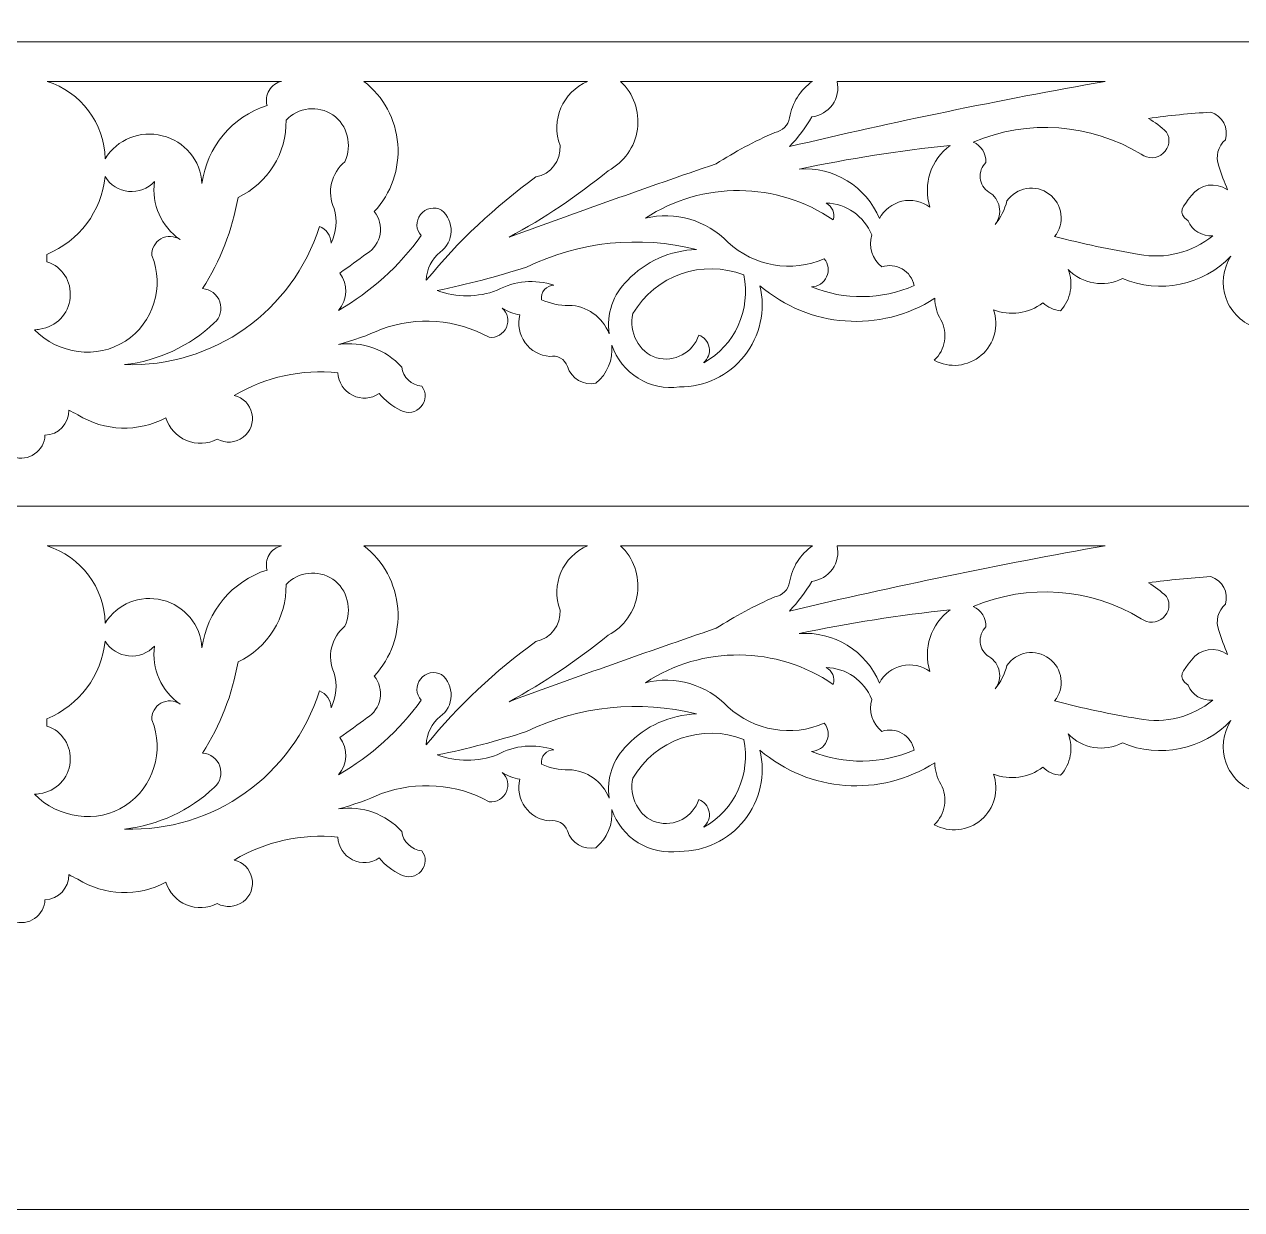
# Model space of a CAD drawing. Header units: millimetres. Extents: x 5148 to 5392, y 1931 to 2186.
# Drawn here: x 5251.9 to 5321.5, y 1930.8 to 1998.6 of the extents above; entities that cross this region are included whole.
import ezdxf

# ---------------------------------------------------------------- set-up
doc = ezdxf.new("R2010")
doc.units = ezdxf.units.MM
doc.header["$MEASUREMENT"] = 0
doc.layers.add('SITARA ALL', color=18, linetype='Continuous', true_color=0x000000)

msp = doc.modelspace()

# ---------------------------------------------------------------- linework, layer by layer
at = {"layer": 'SITARA ALL', "lineweight": 9}
for points, knots in [([(5148.053, 2052.786), (5148.053, 2052.786), (5392.053, 2052.786), (5392.053, 2052.786), (5392.053, 2052.786), (5392.053, 1930.786), (5392.053, 1930.786), (5392.053, 1930.786), (5148.053, 1930.786), (5148.053, 1930.786), (5148.053, 1930.786), (5148.053, 2052.786), (5148.053, 2052.786)], [0, 0, 0, 0, 0.25, 0.25, 0.25, 0.5, 0.5, 0.5, 0.75, 0.75, 0.75, 1, 1, 1, 1]), ([(5251.24, 1973.869), (5251.647, 1973.73), (5252.096, 1973.793), (5252.45, 1974.036), (5252.805, 1974.28), (5253.023, 1974.673), (5253.04, 1975.103), (5253.815, 1975.129), (5254.423, 1975.776), (5254.399, 1976.551), (5254.569, 1976.455), (5254.743, 1976.363), (5254.919, 1976.277), (5256.45, 1975.324), (5258.372, 1975.26), (5259.963, 1976.109), (5260.146, 1975.522), (5260.579, 1975.047), (5261.146, 1974.81), (5261.714, 1974.574), (5262.353, 1974.599), (5262.898, 1974.882), (5263.376, 1974.627), (5263.957, 1974.67), (5264.391, 1974.994), (5264.804, 1975.313), (5264.997, 1975.842), (5264.885, 1976.352), (5264.774, 1976.862), (5264.386, 1977.261), (5263.878, 1977.379), (5265.659, 1978.446), (5267.74, 1978.905), (5269.804, 1978.686), (5269.828, 1978.135), (5270.149, 1977.64), (5270.643, 1977.394), (5271.136, 1977.147), (5271.72, 1977.184), (5272.174, 1977.496), (5272.508, 1977.087), (5272.93, 1976.758), (5273.408, 1976.533), (5273.798, 1976.317), (5274.287, 1976.408), (5274.575, 1976.75), (5274.862, 1977.091), (5274.885, 1977.566), (5274.605, 1977.913), (5274.012, 1977.962), (5273.534, 1978.422), (5273.459, 1979.012), (5272.546, 1980.02), (5271.191, 1980.505), (5269.847, 1980.304), (5270.686, 1980.531), (5271.506, 1980.823), (5272.3, 1981.176), (5274.325, 1981.922), (5276.575, 1981.752), (5278.466, 1980.713), (5278.883, 1980.668), (5279.282, 1980.899), (5279.45, 1981.283), (5279.619, 1981.668), (5279.528, 1982.109), (5279.211, 1982.386), (5279.519, 1982.188), (5279.864, 1982.056), (5280.225, 1981.997), (5280.081, 1981.45), (5280.189, 1980.866), (5280.519, 1980.406), (5280.849, 1979.945), (5281.364, 1979.656), (5281.929, 1979.617), (5282.362, 1979.712), (5282.798, 1979.465), (5282.941, 1979.046), (5283.156, 1978.35), (5283.864, 1977.932), (5284.576, 1978.082), (5285.223, 1978.616), (5285.562, 1979.436), (5285.48, 1980.27), (5286.028, 1978.642), (5287.654, 1977.633), (5289.356, 1977.87), (5290.802, 1977.863), (5292.171, 1978.521), (5293.07, 1979.654), (5293.969, 1980.786), (5294.3, 1982.26), (5293.964, 1983.667), (5296.776, 1981.241), (5300.842, 1980.946), (5303.971, 1982.946), (5303.977, 1982.515), (5304.094, 1982.093), (5304.312, 1981.72), (5304.738, 1980.952), (5304.581, 1979.991), (5303.934, 1979.396), (5304.806, 1978.923), (5305.88, 1979.039), (5306.632, 1979.687), (5307.383, 1980.336), (5307.662, 1981.362), (5307.321, 1982.294), (5308.268, 1981.922), (5309.339, 1982.07), (5310.15, 1982.685), (5310.427, 1982.422), (5310.787, 1982.263), (5311.169, 1982.235), (5311.753, 1982.873), (5311.922, 1983.787), (5311.605, 1984.591), (5312.414, 1983.757), (5313.671, 1983.548), (5314.705, 1984.078), (5316.844, 1983.18), (5319.313, 1983.688), (5320.921, 1985.359), (5320.448, 1984.639), (5320.344, 1983.737), (5320.64, 1982.928), (5320.937, 1982.119), (5321.593, 1981.5), (5322.419, 1981.255), (5323.02, 1981.281), (5323.58, 1981.566), (5323.953, 1982.038), (5324.326, 1982.51), (5324.476, 1983.117), (5324.363, 1983.708), (5324.779, 1983.119), (5325.506, 1982.836), (5326.211, 1982.988), (5326.915, 1983.14), (5327.458, 1983.686), (5327.594, 1984.394), (5328.444, 1983.909), (5329.452, 1983.781), (5330.396, 1984.04), (5331.34, 1984.299), (5332.139, 1984.918), (5332.623, 1985.769), (5332.623, 1983.393), (5334.238, 1981.322), (5336.543, 1980.746), (5337.054, 1980.697), (5337.54, 1980.98), (5337.75, 1981.448), (5337.96, 1981.916), (5337.858, 1982.457), (5337.482, 1982.807), (5338.045, 1982.892), (5338.576, 1983.121), (5339.024, 1983.472), (5339.203, 1983.047), (5339.587, 1982.744), (5340.042, 1982.67), (5340.497, 1982.596), (5340.955, 1982.759), (5341.258, 1983.105), (5341.414, 1982.939), (5341.628, 1982.838), (5341.856, 1982.824), (5342.695, 1982.984), (5343.426, 1983.49), (5343.873, 1984.217), (5343.874, 1983.781), (5344.129, 1983.386), (5344.526, 1983.205), (5344.924, 1983.024), (5345.385, 1983.087), (5345.714, 1983.373), (5346.769, 1984.186), (5347.503, 1985.344), (5347.788, 1986.644), (5347.788, 1986.644), (5350.053, 1986.644), (5350.053, 1986.644), (5350.053, 1986.644), (5350.053, 1997.623), (5350.053, 1997.623), (5350.053, 1997.623), (5150.053, 1997.623), (5150.053, 1997.623), (5150.053, 1997.623), (5150.053, 1986.644), (5150.053, 1986.644), (5150.053, 1986.644), (5152.317, 1986.644), (5152.317, 1986.644), (5152.603, 1985.344), (5153.337, 1984.186), (5154.391, 1983.373), (5154.722, 1983.089), (5155.189, 1983.025), (5155.585, 1983.208), (5155.981, 1983.391), (5156.234, 1983.781), (5156.233, 1984.217), (5156.679, 1983.49), (5157.411, 1982.984), (5158.249, 1982.824), (5158.477, 1982.838), (5158.691, 1982.939), (5158.847, 1983.105), (5159.152, 1982.76), (5159.613, 1982.595), (5160.068, 1982.67), (5160.522, 1982.746), (5160.904, 1983.046), (5161.081, 1983.472), (5161.529, 1983.121), (5162.06, 1982.892), (5162.623, 1982.807), (5162.251, 1982.453), (5162.145, 1981.902), (5162.361, 1981.436), (5162.576, 1980.97), (5163.051, 1980.692), (5163.562, 1980.746), (5165.867, 1981.324), (5167.484, 1983.393), (5167.483, 1985.769), (5167.967, 1984.919), (5168.77, 1984.296), (5169.714, 1984.039), (5170.658, 1983.781), (5171.662, 1983.907), (5172.511, 1984.394), (5172.652, 1983.687), (5173.201, 1983.133), (5173.907, 1982.985), (5174.612, 1982.838), (5175.33, 1983.116), (5175.742, 1983.708), (5175.63, 1983.117), (5175.78, 1982.506), (5176.154, 1982.035), (5176.528, 1981.564), (5177.085, 1981.28), (5177.686, 1981.255), (5178.512, 1981.501), (5179.173, 1982.124), (5179.467, 1982.934), (5179.762, 1983.744), (5179.659, 1984.64), (5179.184, 1985.359), (5180.794, 1983.689), (5183.262, 1983.179), (5185.4, 1984.078), (5186.434, 1983.549), (5187.692, 1983.756), (5188.5, 1984.591), (5188.183, 1983.787), (5188.352, 1982.873), (5188.936, 1982.235), (5189.318, 1982.263), (5189.678, 1982.421), (5189.955, 1982.685), (5190.766, 1982.07), (5191.837, 1981.922), (5192.784, 1982.294), (5192.452, 1981.359), (5192.733, 1980.316), (5193.489, 1979.674), (5194.246, 1979.032), (5195.303, 1978.915), (5196.171, 1979.396), (5195.524, 1979.99), (5195.368, 1980.952), (5195.793, 1981.72), (5196.011, 1982.093), (5196.128, 1982.515), (5196.134, 1982.946), (5199.264, 1980.949), (5203.33, 1981.239), (5206.141, 1983.667), (5205.808, 1982.259), (5206.14, 1980.777), (5207.041, 1979.646), (5207.942, 1978.515), (5209.303, 1977.86), (5210.75, 1977.87), (5212.452, 1977.635), (5214.079, 1978.641), (5214.625, 1980.27), (5214.544, 1979.436), (5214.882, 1978.616), (5215.529, 1978.082), (5216.241, 1977.933), (5216.95, 1978.35), (5217.164, 1979.046), (5217.307, 1979.466), (5217.743, 1979.711), (5218.177, 1979.617), (5218.742, 1979.657), (5219.259, 1979.948), (5219.588, 1980.409), (5219.918, 1980.869), (5220.025, 1981.45), (5219.88, 1981.997), (5220.241, 1982.056), (5220.586, 1982.188), (5220.894, 1982.386), (5220.581, 1982.106), (5220.486, 1981.655), (5220.66, 1981.272), (5220.833, 1980.89), (5221.223, 1980.663), (5221.64, 1980.713), (5223.53, 1981.753), (5225.78, 1981.921), (5227.805, 1981.176), (5228.599, 1980.823), (5229.419, 1980.531), (5230.259, 1980.304), (5228.914, 1980.504), (5227.559, 1980.02), (5226.646, 1979.012), (5226.572, 1978.421), (5226.093, 1977.963), (5225.5, 1977.913), (5225.231, 1977.557), (5225.252, 1977.06), (5225.55, 1976.728), (5225.848, 1976.395), (5226.314, 1976.305), (5226.698, 1976.533), (5227.175, 1976.758), (5227.597, 1977.087), (5227.931, 1977.496), (5228.387, 1977.186), (5228.975, 1977.148), (5229.468, 1977.396), (5229.96, 1977.645), (5230.279, 1978.134), (5230.301, 1978.686), (5232.365, 1978.905), (5234.446, 1978.446), (5236.227, 1977.379), (5235.719, 1977.258), (5235.327, 1976.855), (5235.218, 1976.345), (5235.11, 1975.834), (5235.299, 1975.311), (5235.714, 1974.994), (5236.148, 1974.671), (5236.729, 1974.627), (5237.207, 1974.882), (5237.753, 1974.6), (5238.396, 1974.574), (5238.962, 1974.812), (5239.529, 1975.049), (5239.96, 1975.522), (5240.142, 1976.109), (5241.734, 1975.26), (5243.655, 1975.324), (5245.186, 1976.277), (5245.362, 1976.363), (5245.536, 1976.455), (5245.706, 1976.551), (5245.683, 1975.776), (5246.29, 1975.128), (5247.065, 1975.103), (5247.083, 1974.673), (5247.302, 1974.277), (5247.657, 1974.034), (5248.012, 1973.792), (5248.458, 1973.73), (5248.865, 1973.869), (5249.052, 1973.372), (5249.528, 1973.044), (5250.058, 1973.046), (5250.589, 1973.048), (5251.058, 1973.37), (5251.24, 1973.869)], [0, 0, 0, 0, 0.007874, 0.007874, 0.007874, 0.015748, 0.015748, 0.015748, 0.023622, 0.023622, 0.023622, 0.031496, 0.031496, 0.031496, 0.03937, 0.03937, 0.03937, 0.047244, 0.047244, 0.047244, 0.055118, 0.055118, 0.055118, 0.062992, 0.062992, 0.062992, 0.070866, 0.070866, 0.070866, 0.07874, 0.07874, 0.07874, 0.086614, 0.086614, 0.086614, 0.094488, 0.094488, 0.094488, 0.102362, 0.102362, 0.102362, 0.110236, 0.110236, 0.110236, 0.11811, 0.11811, 0.11811, 0.125984, 0.125984, 0.125984, 0.133858, 0.133858, 0.133858, 0.141732, 0.141732, 0.141732, 0.149606, 0.149606, 0.149606, 0.15748, 0.15748, 0.15748, 0.165354, 0.165354, 0.165354, 0.173228, 0.173228, 0.173228, 0.181102, 0.181102, 0.181102, 0.188976, 0.188976, 0.188976, 0.19685, 0.19685, 0.19685, 0.204724, 0.204724, 0.204724, 0.212598, 0.212598, 0.212598, 0.220472, 0.220472, 0.220472, 0.228346, 0.228346, 0.228346, 0.23622, 0.23622, 0.23622, 0.244094, 0.244094, 0.244094, 0.251969, 0.251969, 0.251969, 0.259843, 0.259843, 0.259843, 0.267717, 0.267717, 0.267717, 0.275591, 0.275591, 0.275591, 0.283465, 0.283465, 0.283465, 0.291339, 0.291339, 0.291339, 0.299213, 0.299213, 0.299213, 0.307087, 0.307087, 0.307087, 0.314961, 0.314961, 0.314961, 0.322835, 0.322835, 0.322835, 0.330709, 0.330709, 0.330709, 0.338583, 0.338583, 0.338583, 0.346457, 0.346457, 0.346457, 0.354331, 0.354331, 0.354331, 0.362205, 0.362205, 0.362205, 0.370079, 0.370079, 0.370079, 0.377953, 0.377953, 0.377953, 0.385827, 0.385827, 0.385827, 0.393701, 0.393701, 0.393701, 0.401575, 0.401575, 0.401575, 0.409449, 0.409449, 0.409449, 0.417323, 0.417323, 0.417323, 0.425197, 0.425197, 0.425197, 0.433071, 0.433071, 0.433071, 0.440945, 0.440945, 0.440945, 0.448819, 0.448819, 0.448819, 0.456693, 0.456693, 0.456693, 0.464567, 0.464567, 0.464567, 0.472441, 0.472441, 0.472441, 0.480315, 0.480315, 0.480315, 0.488189, 0.488189, 0.488189, 0.496063, 0.496063, 0.496063, 0.503937, 0.503937, 0.503937, 0.511811, 0.511811, 0.511811, 0.519685, 0.519685, 0.519685, 0.527559, 0.527559, 0.527559, 0.535433, 0.535433, 0.535433, 0.543307, 0.543307, 0.543307, 0.551181, 0.551181, 0.551181, 0.559055, 0.559055, 0.559055, 0.566929, 0.566929, 0.566929, 0.574803, 0.574803, 0.574803, 0.582677, 0.582677, 0.582677, 0.590551, 0.590551, 0.590551, 0.598425, 0.598425, 0.598425, 0.606299, 0.606299, 0.606299, 0.614173, 0.614173, 0.614173, 0.622047, 0.622047, 0.622047, 0.629921, 0.629921, 0.629921, 0.637795, 0.637795, 0.637795, 0.645669, 0.645669, 0.645669, 0.653543, 0.653543, 0.653543, 0.661417, 0.661417, 0.661417, 0.669291, 0.669291, 0.669291, 0.677165, 0.677165, 0.677165, 0.685039, 0.685039, 0.685039, 0.692913, 0.692913, 0.692913, 0.700787, 0.700787, 0.700787, 0.708661, 0.708661, 0.708661, 0.716535, 0.716535, 0.716535, 0.724409, 0.724409, 0.724409, 0.732283, 0.732283, 0.732283, 0.740157, 0.740157, 0.740157, 0.748031, 0.748031, 0.748031, 0.755906, 0.755906, 0.755906, 0.76378, 0.76378, 0.76378, 0.771654, 0.771654, 0.771654, 0.779528, 0.779528, 0.779528, 0.787402, 0.787402, 0.787402, 0.795276, 0.795276, 0.795276, 0.80315, 0.80315, 0.80315, 0.811024, 0.811024, 0.811024, 0.818898, 0.818898, 0.818898, 0.826772, 0.826772, 0.826772, 0.834646, 0.834646, 0.834646, 0.84252, 0.84252, 0.84252, 0.850394, 0.850394, 0.850394, 0.858268, 0.858268, 0.858268, 0.866142, 0.866142, 0.866142, 0.874016, 0.874016, 0.874016, 0.88189, 0.88189, 0.88189, 0.889764, 0.889764, 0.889764, 0.897638, 0.897638, 0.897638, 0.905512, 0.905512, 0.905512, 0.913386, 0.913386, 0.913386, 0.92126, 0.92126, 0.92126, 0.929134, 0.929134, 0.929134, 0.937008, 0.937008, 0.937008, 0.944882, 0.944882, 0.944882, 0.952756, 0.952756, 0.952756, 0.96063, 0.96063, 0.96063, 0.968504, 0.968504, 0.968504, 0.976378, 0.976378, 0.976378, 0.984252, 0.984252, 0.984252, 0.992126, 0.992126, 0.992126, 1, 1, 1, 1]), ([(5262.028, 1989.519), (5261.951, 1990.829), (5261.031, 1991.937), (5259.758, 1992.253), (5258.484, 1992.57), (5257.173, 1992.054), (5256.492, 1990.931), (5256.434, 1992.966), (5255.101, 1994.741), (5253.163, 1995.362), (5253.163, 1995.362), (5266.582, 1995.362), (5266.582, 1995.362), (5266.285, 1995.293), (5266.029, 1995.106), (5265.872, 1994.845), (5265.715, 1994.583), (5265.671, 1994.27), (5265.75, 1993.976), (5263.747, 1993.339), (5262.296, 1991.603), (5262.028, 1989.519)], [0, 0, 0, 0, 0.142857, 0.142857, 0.142857, 0.285714, 0.285714, 0.285714, 0.428571, 0.428571, 0.428571, 0.571429, 0.571429, 0.571429, 0.714286, 0.714286, 0.714286, 0.857143, 0.857143, 0.857143, 1, 1, 1, 1]), ([(5269.833, 1982.255), (5270.367, 1982.857), (5270.403, 1983.75), (5269.919, 1984.393), (5270.441, 1984.759), (5270.958, 1985.132), (5271.471, 1985.512), (5271.868, 1985.756), (5272.141, 1986.158), (5272.221, 1986.617), (5272.301, 1987.076), (5272.181, 1987.545), (5271.89, 1987.909), (5272.859, 1988.951), (5273.346, 1990.352), (5273.232, 1991.771), (5273.117, 1993.189), (5272.418, 1994.49), (5271.294, 1995.362), (5271.294, 1995.362), (5284.098, 1995.362), (5284.098, 1995.362), (5282.673, 1994.753), (5281.978, 1993.135), (5282.52, 1991.684), (5282.583, 1990.823), (5281.99, 1990.051), (5281.143, 1989.888), (5278.803, 1988.198), (5276.694, 1986.211), (5274.867, 1983.976), (5274.878, 1984.606), (5275.172, 1985.199), (5275.668, 1985.59), (5276.044, 1985.869), (5276.273, 1986.305), (5276.287, 1986.774), (5276.302, 1987.242), (5276.104, 1987.69), (5275.745, 1987.992), (5275.333, 1988.219), (5274.818, 1988.109), (5274.533, 1987.735), (5274.249, 1987.361), (5274.248, 1986.871), (5274.576, 1986.535), (5273.322, 1984.784), (5271.703, 1983.324), (5269.833, 1982.255)], [0, 0, 0, 0, 0.0625, 0.0625, 0.0625, 0.125, 0.125, 0.125, 0.1875, 0.1875, 0.1875, 0.25, 0.25, 0.25, 0.3125, 0.3125, 0.3125, 0.375, 0.375, 0.375, 0.4375, 0.4375, 0.4375, 0.5, 0.5, 0.5, 0.5625, 0.5625, 0.5625, 0.625, 0.625, 0.625, 0.6875, 0.6875, 0.6875, 0.75, 0.75, 0.75, 0.8125, 0.8125, 0.8125, 0.875, 0.875, 0.875, 0.9375, 0.9375, 0.9375, 1, 1, 1, 1]), ([(5279.603, 1986.441), (5281.61, 1987.526), (5283.509, 1988.8), (5285.274, 1990.247), (5286.185, 1990.721), (5286.81, 1991.608), (5286.949, 1992.626), (5287.089, 1993.644), (5286.732, 1994.661), (5285.981, 1995.362), (5285.981, 1995.362), (5296.972, 1995.362), (5296.972, 1995.362), (5296.268, 1994.877), (5295.795, 1994.124), (5295.662, 1993.279), (5295.582, 1992.851), (5295.245, 1992.516), (5294.817, 1992.437), (5293.65, 1991.927), (5292.526, 1991.328), (5291.453, 1990.643), (5287.488, 1989.285), (5283.538, 1987.884), (5279.603, 1986.441)], [0, 0, 0, 0, 0.125, 0.125, 0.125, 0.25, 0.25, 0.25, 0.375, 0.375, 0.375, 0.5, 0.5, 0.5, 0.625, 0.625, 0.625, 0.75, 0.75, 0.75, 0.875, 0.875, 0.875, 1, 1, 1, 1]), ([(5295.651, 1991.626), (5296.143, 1992.14), (5296.572, 1992.71), (5296.927, 1993.327), (5297.401, 1993.382), (5297.829, 1993.636), (5298.106, 1994.024), (5298.382, 1994.412), (5298.483, 1994.897), (5298.381, 1995.362), (5298.381, 1995.362), (5313.724, 1995.362), (5313.724, 1995.362), (5307.665, 1994.292), (5301.638, 1993.046), (5295.651, 1991.626)], [0, 0, 0, 0, 0.2, 0.2, 0.2, 0.4, 0.4, 0.4, 0.6, 0.6, 0.6, 0.8, 0.8, 0.8, 1, 1, 1, 1]), ([(5257.594, 1979.147), (5259.52, 1979.37), (5261.322, 1980.207), (5262.734, 1981.534), (5263.073, 1981.837), (5263.197, 1982.313), (5263.049, 1982.742), (5262.9, 1983.172), (5262.517, 1983.469), (5262.064, 1983.498), (5263.076, 1985.089), (5263.766, 1986.862), (5264.094, 1988.718), (5265.8, 1989.525), (5266.874, 1991.255), (5266.839, 1993.141), (5267.537, 1993.883), (5268.669, 1994.012), (5269.516, 1993.445), (5270.363, 1992.879), (5270.631, 1991.69), (5270.211, 1990.762), (5269.421, 1990.111), (5269.164, 1989.012), (5269.587, 1988.079), (5269.783, 1987.421), (5269.721, 1986.712), (5269.413, 1986.097), (5269.413, 1986.525), (5269.146, 1986.908), (5268.744, 1987.055), (5267.234, 1982.211), (5262.665, 1978.975), (5257.594, 1979.147)], [0, 0, 0, 0, 0.083333, 0.083333, 0.083333, 0.166667, 0.166667, 0.166667, 0.25, 0.25, 0.25, 0.333333, 0.333333, 0.333333, 0.5, 0.5, 0.5, 0.583333, 0.583333, 0.583333, 0.666667, 0.666667, 0.666667, 0.75, 0.75, 0.75, 0.833333, 0.833333, 0.833333, 0.916667, 0.916667, 0.916667, 1, 1, 1, 1]), ([(5315.661, 1985.458), (5314.035, 1985.727), (5312.421, 1986.07), (5310.826, 1986.485), (5311.115, 1986.846), (5311.245, 1987.308), (5311.186, 1987.767), (5311.127, 1988.225), (5310.886, 1988.639), (5310.515, 1988.914), (5310.144, 1989.19), (5309.677, 1989.303), (5309.221, 1989.228), (5308.765, 1989.152), (5308.36, 1988.896), (5308.098, 1988.515), (5307.971, 1988.025), (5307.742, 1987.567), (5307.425, 1987.172), (5307.643, 1987.458), (5307.729, 1987.823), (5307.661, 1988.176), (5307.593, 1988.529), (5307.378, 1988.836), (5307.069, 1989.019), (5306.788, 1989.198), (5306.604, 1989.495), (5306.57, 1989.826), (5306.536, 1990.158), (5306.657, 1990.488), (5306.896, 1990.719), (5306.913, 1991.22), (5306.627, 1991.682), (5306.171, 1991.889), (5309.301, 1993.21), (5312.878, 1992.949), (5315.785, 1991.19), (5316.161, 1990.903), (5316.689, 1990.926), (5317.039, 1991.245), (5317.389, 1991.563), (5317.48, 1992.056), (5317.231, 1992.458), (5316.92, 1992.763), (5316.571, 1993.027), (5316.192, 1993.241), (5317.38, 1993.405), (5318.574, 1993.524), (5319.771, 1993.597), (5320.429, 1993.384), (5320.799, 1992.686), (5320.607, 1992.022), (5320.176, 1991.649), (5320.02, 1991.049), (5320.216, 1990.514), (5320.374, 1990.055), (5320.543, 1989.599), (5320.722, 1989.148), (5320.06, 1989.624), (5319.139, 1989.48), (5318.653, 1988.825), (5318.167, 1988.17), (5317.818, 1987.878), (5318.465, 1987.382), (5318.7, 1986.82), (5319.271, 1986.475), (5319.877, 1986.528), (5318.701, 1985.564), (5317.155, 1985.172), (5315.661, 1985.458)], [0, 0, 0, 0, 0.043478, 0.043478, 0.043478, 0.086957, 0.086957, 0.086957, 0.130435, 0.130435, 0.130435, 0.173913, 0.173913, 0.173913, 0.217391, 0.217391, 0.217391, 0.26087, 0.26087, 0.26087, 0.304348, 0.304348, 0.304348, 0.347826, 0.347826, 0.347826, 0.391304, 0.391304, 0.391304, 0.434783, 0.434783, 0.434783, 0.478261, 0.478261, 0.478261, 0.521739, 0.521739, 0.521739, 0.565217, 0.565217, 0.565217, 0.608696, 0.608696, 0.608696, 0.652174, 0.652174, 0.652174, 0.695652, 0.695652, 0.695652, 0.73913, 0.73913, 0.73913, 0.782609, 0.782609, 0.782609, 0.826087, 0.826087, 0.826087, 0.869565, 0.869565, 0.869565, 0.913043, 0.913043, 0.913043, 0.956522, 0.956522, 0.956522, 1, 1, 1, 1]), ([(5300.798, 1987.508), (5300.042, 1989.347), (5298.189, 1990.49), (5296.206, 1990.338), (5299.061, 1990.944), (5301.946, 1991.399), (5304.849, 1991.699), (5303.75, 1990.887), (5303.283, 1989.471), (5303.686, 1988.166), (5303.227, 1988.503), (5302.644, 1988.624), (5302.09, 1988.497), (5301.535, 1988.37), (5301.064, 1988.011), (5300.798, 1987.508)], [0, 0, 0, 0, 0.2, 0.2, 0.2, 0.4, 0.4, 0.4, 0.6, 0.6, 0.6, 0.8, 0.8, 0.8, 1, 1, 1, 1]), ([(5252.439, 1981.142), (5252.546, 1981.142), (5252.653, 1981.156), (5252.756, 1981.184), (5253.68, 1981.304), (5254.397, 1982.049), (5254.482, 1982.977), (5254.567, 1983.905), (5254.043, 1984.752), (5253.157, 1985.038), (5253.157, 1985.038), (5253.157, 1985.461), (5253.157, 1985.461), (5254.998, 1986.22), (5256.275, 1987.926), (5256.482, 1989.907), (5256.773, 1989.43), (5257.272, 1989.117), (5257.828, 1989.061), (5258.385, 1989.006), (5258.932, 1989.213), (5259.311, 1989.624), (5259.131, 1988.329), (5259.695, 1987.045), (5260.771, 1986.304), (5260.447, 1986.529), (5260.023, 1986.548), (5259.68, 1986.354), (5259.337, 1986.16), (5259.134, 1985.792), (5259.16, 1985.398), (5259.891, 1983.61), (5259.255, 1981.555), (5257.641, 1980.494), (5256.027, 1979.432), (5253.792, 1979.762), (5252.439, 1981.142)], [0, 0, 0, 0, 0.083333, 0.083333, 0.083333, 0.166667, 0.166667, 0.166667, 0.25, 0.25, 0.25, 0.333333, 0.333333, 0.333333, 0.416667, 0.416667, 0.416667, 0.5, 0.5, 0.5, 0.583333, 0.583333, 0.583333, 0.666667, 0.666667, 0.666667, 0.75, 0.75, 0.75, 0.833333, 0.833333, 0.833333, 0.916667, 0.916667, 0.916667, 1, 1, 1, 1]), ([(5296.91, 1983.598), (5297.286, 1983.609), (5297.624, 1983.833), (5297.779, 1984.175), (5297.935, 1984.518), (5297.884, 1984.916), (5297.644, 1985.205), (5295.782, 1984.399), (5293.616, 1984.771), (5292.128, 1986.151), (5290.91, 1987.421), (5289.11, 1987.945), (5287.402, 1987.526), (5290.674, 1989.68), (5294.927, 1989.64), (5298.161, 1987.431), (5298.268, 1987.81), (5298.097, 1988.212), (5297.75, 1988.397), (5298.905, 1988.367), (5299.931, 1987.648), (5300.356, 1986.574), (5300.157, 1985.901), (5300.386, 1985.175), (5300.938, 1984.741), (5301.325, 1984.871), (5301.75, 1984.828), (5302.104, 1984.624), (5302.458, 1984.42), (5302.708, 1984.072), (5302.789, 1983.672), (5300.92, 1982.856), (5298.799, 1982.83), (5296.91, 1983.598)], [0, 0, 0, 0, 0.090909, 0.090909, 0.090909, 0.181818, 0.181818, 0.181818, 0.272727, 0.272727, 0.272727, 0.363636, 0.363636, 0.363636, 0.454545, 0.454545, 0.454545, 0.545455, 0.545455, 0.545455, 0.636364, 0.636364, 0.636364, 0.727273, 0.727273, 0.727273, 0.818182, 0.818182, 0.818182, 0.909091, 0.909091, 0.909091, 1, 1, 1, 1]), ([(5285.327, 1980.919), (5284.961, 1981.881), (5284.048, 1982.523), (5283.019, 1982.541), (5282.483, 1982.524), (5281.949, 1982.636), (5281.464, 1982.867), (5281.431, 1983.072), (5281.49, 1983.282), (5281.626, 1983.441), (5281.761, 1983.599), (5281.961, 1983.69), (5282.169, 1983.689), (5281.095, 1984.05), (5279.919, 1983.947), (5278.925, 1983.403), (5277.816, 1982.989), (5276.595, 1982.984), (5275.483, 1983.39), (5277.213, 1983.743), (5278.923, 1984.191), (5280.605, 1984.73), (5283.627, 1986.202), (5287.074, 1986.558), (5290.334, 1985.735), (5288.832, 1985.691), (5287.409, 1985.056), (5286.375, 1983.967), (5285.561, 1983.175), (5285.172, 1982.044), (5285.327, 1980.919)], [0, 0, 0, 0, 0.1, 0.1, 0.1, 0.2, 0.2, 0.2, 0.3, 0.3, 0.3, 0.4, 0.4, 0.4, 0.5, 0.5, 0.5, 0.6, 0.6, 0.6, 0.7, 0.7, 0.7, 0.8, 0.8, 0.8, 0.9, 0.9, 0.9, 1, 1, 1, 1]), ([(5290.757, 1979.256), (5290.757, 1979.256), (5290.744, 1979.269), (5290.744, 1979.269), (5290.996, 1979.482), (5291.115, 1979.813), (5291.056, 1980.137), (5290.997, 1980.462), (5290.773, 1980.729), (5290.462, 1980.84), (5290.133, 1979.829), (5289.065, 1979.257), (5288.042, 1979.545), (5287.018, 1979.833), (5286.447, 1981.032), (5286.693, 1982.066), (5287.969, 1984.266), (5290.663, 1985.207), (5293.033, 1984.284), (5293.457, 1982.292), (5292.533, 1980.253), (5290.757, 1979.256)], [0, 0, 0, 0, 0.142857, 0.142857, 0.142857, 0.285714, 0.285714, 0.285714, 0.428571, 0.428571, 0.428571, 0.571429, 0.571429, 0.571429, 0.714286, 0.714286, 0.714286, 0.857143, 0.857143, 0.857143, 1, 1, 1, 1]), ([(5251.24, 1947.287), (5251.647, 1947.149), (5252.096, 1947.211), (5252.45, 1947.455), (5252.805, 1947.698), (5253.023, 1948.092), (5253.04, 1948.522), (5253.815, 1948.548), (5254.423, 1949.195), (5254.399, 1949.97), (5254.569, 1949.873), (5254.743, 1949.782), (5254.919, 1949.696), (5256.45, 1948.743), (5258.372, 1948.678), (5259.963, 1949.528), (5260.146, 1948.941), (5260.579, 1948.465), (5261.146, 1948.229), (5261.714, 1947.993), (5262.353, 1948.018), (5262.898, 1948.301), (5263.376, 1948.046), (5263.957, 1948.089), (5264.391, 1948.413), (5264.804, 1948.732), (5264.997, 1949.261), (5264.885, 1949.771), (5264.774, 1950.281), (5264.386, 1950.679), (5263.878, 1950.797), (5265.659, 1951.865), (5267.74, 1952.324), (5269.804, 1952.104), (5269.828, 1951.553), (5270.149, 1951.058), (5270.643, 1950.812), (5271.136, 1950.566), (5271.72, 1950.603), (5272.174, 1950.915), (5272.508, 1950.506), (5272.93, 1950.177), (5273.408, 1949.952), (5273.798, 1949.736), (5274.287, 1949.827), (5274.575, 1950.168), (5274.862, 1950.51), (5274.885, 1950.984), (5274.605, 1951.332), (5274.012, 1951.381), (5273.534, 1951.84), (5273.459, 1952.431), (5272.546, 1953.438), (5271.191, 1953.923), (5269.847, 1953.723), (5270.686, 1953.95), (5271.506, 1954.241), (5272.3, 1954.595), (5274.325, 1955.34), (5276.575, 1955.171), (5278.466, 1954.132), (5278.883, 1954.087), (5279.282, 1954.317), (5279.45, 1954.702), (5279.619, 1955.087), (5279.528, 1955.528), (5279.211, 1955.804), (5279.519, 1955.606), (5279.864, 1955.474), (5280.225, 1955.416), (5280.081, 1954.868), (5280.189, 1954.285), (5280.519, 1953.824), (5280.849, 1953.364), (5281.364, 1953.075), (5281.929, 1953.036), (5282.362, 1953.13), (5282.798, 1952.884), (5282.941, 1952.464), (5283.156, 1951.769), (5283.864, 1951.351), (5284.576, 1951.501), (5285.223, 1952.035), (5285.562, 1952.854), (5285.48, 1953.689), (5286.028, 1952.06), (5287.654, 1951.052), (5289.356, 1951.289), (5290.802, 1951.282), (5292.171, 1951.939), (5293.07, 1953.072), (5293.969, 1954.205), (5294.3, 1955.678), (5293.964, 1957.085), (5296.776, 1954.66), (5300.842, 1954.365), (5303.971, 1956.365), (5303.977, 1955.933), (5304.094, 1955.511), (5304.312, 1955.139), (5304.738, 1954.37), (5304.581, 1953.409), (5303.934, 1952.815), (5304.806, 1952.341), (5305.88, 1952.457), (5306.632, 1953.106), (5307.383, 1953.754), (5307.662, 1954.78), (5307.321, 1955.712), (5308.268, 1955.341), (5309.339, 1955.489), (5310.15, 1956.104), (5310.427, 1955.84), (5310.787, 1955.681), (5311.169, 1955.654), (5311.753, 1956.292), (5311.922, 1957.205), (5311.605, 1958.01), (5312.414, 1957.175), (5313.671, 1956.966), (5314.705, 1957.496), (5316.844, 1956.599), (5319.313, 1957.106), (5320.921, 1958.778), (5320.448, 1958.058), (5320.344, 1957.156), (5320.64, 1956.347), (5320.937, 1955.537), (5321.593, 1954.918), (5322.419, 1954.674), (5323.02, 1954.699), (5323.58, 1954.985), (5323.953, 1955.457), (5324.326, 1955.928), (5324.476, 1956.536), (5324.363, 1957.126), (5324.779, 1956.538), (5325.506, 1956.254), (5326.211, 1956.406), (5326.915, 1956.559), (5327.458, 1957.105), (5327.594, 1957.813), (5328.444, 1957.327), (5329.452, 1957.2), (5330.396, 1957.458), (5331.34, 1957.717), (5332.139, 1958.337), (5332.623, 1959.188), (5332.623, 1956.811), (5334.238, 1954.741), (5336.543, 1954.165), (5337.054, 1954.116), (5337.54, 1954.398), (5337.75, 1954.866), (5337.96, 1955.335), (5337.858, 1955.876), (5337.482, 1956.225), (5338.045, 1956.311), (5338.576, 1956.54), (5339.024, 1956.89), (5339.203, 1956.465), (5339.587, 1956.162), (5340.042, 1956.088), (5340.497, 1956.014), (5340.955, 1956.177), (5341.258, 1956.524), (5341.414, 1956.357), (5341.628, 1956.257), (5341.856, 1956.243), (5342.695, 1956.403), (5343.426, 1956.908), (5343.873, 1957.636), (5343.874, 1957.2), (5344.129, 1956.804), (5344.526, 1956.623), (5344.924, 1956.443), (5345.385, 1956.506), (5345.714, 1956.791), (5346.769, 1957.605), (5347.503, 1958.762), (5347.788, 1960.063), (5347.788, 1960.063), (5350.053, 1960.063), (5350.053, 1960.063), (5350.053, 1960.063), (5350.053, 1971.042), (5350.053, 1971.042), (5350.053, 1971.042), (5150.053, 1971.042), (5150.053, 1971.042), (5150.053, 1971.042), (5150.053, 1960.063), (5150.053, 1960.063), (5150.053, 1960.063), (5152.317, 1960.063), (5152.317, 1960.063), (5152.603, 1958.762), (5153.337, 1957.605), (5154.391, 1956.791), (5154.722, 1956.508), (5155.189, 1956.443), (5155.585, 1956.626), (5155.981, 1956.809), (5156.234, 1957.2), (5156.233, 1957.636), (5156.679, 1956.908), (5157.411, 1956.403), (5158.249, 1956.243), (5158.477, 1956.257), (5158.691, 1956.357), (5158.847, 1956.524), (5159.152, 1956.178), (5159.613, 1956.014), (5160.068, 1956.089), (5160.522, 1956.164), (5160.904, 1956.465), (5161.081, 1956.89), (5161.529, 1956.54), (5162.06, 1956.311), (5162.623, 1956.225), (5162.251, 1955.872), (5162.145, 1955.32), (5162.361, 1954.854), (5162.576, 1954.389), (5163.051, 1954.11), (5163.562, 1954.165), (5165.867, 1954.743), (5167.484, 1956.811), (5167.483, 1959.188), (5167.967, 1958.337), (5168.77, 1957.715), (5169.714, 1957.457), (5170.658, 1957.2), (5171.662, 1957.326), (5172.511, 1957.813), (5172.652, 1957.106), (5173.201, 1956.551), (5173.907, 1956.404), (5174.612, 1956.257), (5175.33, 1956.535), (5175.742, 1957.126), (5175.63, 1956.535), (5175.78, 1955.925), (5176.154, 1955.454), (5176.528, 1954.983), (5177.085, 1954.698), (5177.686, 1954.674), (5178.512, 1954.92), (5179.173, 1955.543), (5179.467, 1956.352), (5179.762, 1957.162), (5179.659, 1958.059), (5179.184, 1958.778), (5180.794, 1957.107), (5183.262, 1956.597), (5185.4, 1957.496), (5186.434, 1956.967), (5187.692, 1957.175), (5188.5, 1958.01), (5188.183, 1957.205), (5188.352, 1956.291), (5188.936, 1955.654), (5189.318, 1955.681), (5189.678, 1955.84), (5189.955, 1956.104), (5190.766, 1955.489), (5191.837, 1955.34), (5192.784, 1955.712), (5192.452, 1954.777), (5192.733, 1953.734), (5193.489, 1953.092), (5194.246, 1952.45), (5195.303, 1952.334), (5196.171, 1952.815), (5195.524, 1953.409), (5195.368, 1954.37), (5195.793, 1955.139), (5196.011, 1955.511), (5196.128, 1955.933), (5196.134, 1956.365), (5199.264, 1954.367), (5203.33, 1954.658), (5206.141, 1957.085), (5205.808, 1955.678), (5206.14, 1954.196), (5207.041, 1953.065), (5207.942, 1951.934), (5209.303, 1951.279), (5210.75, 1951.289), (5212.452, 1951.054), (5214.079, 1952.06), (5214.625, 1953.689), (5214.544, 1952.854), (5214.882, 1952.034), (5215.529, 1951.501), (5216.241, 1951.352), (5216.95, 1951.768), (5217.164, 1952.464), (5217.307, 1952.884), (5217.743, 1953.13), (5218.177, 1953.036), (5218.742, 1953.076), (5219.259, 1953.366), (5219.588, 1953.827), (5219.918, 1954.288), (5220.025, 1954.868), (5219.88, 1955.416), (5220.241, 1955.474), (5220.586, 1955.606), (5220.894, 1955.804), (5220.581, 1955.524), (5220.486, 1955.073), (5220.66, 1954.691), (5220.833, 1954.308), (5221.223, 1954.081), (5221.64, 1954.132), (5223.53, 1955.171), (5225.78, 1955.34), (5227.805, 1954.595), (5228.599, 1954.241), (5229.419, 1953.95), (5230.259, 1953.723), (5228.914, 1953.923), (5227.559, 1953.439), (5226.646, 1952.431), (5226.572, 1951.84), (5226.093, 1951.381), (5225.5, 1951.332), (5225.231, 1950.976), (5225.252, 1950.479), (5225.55, 1950.146), (5225.848, 1949.814), (5226.314, 1949.724), (5226.698, 1949.952), (5227.175, 1950.177), (5227.597, 1950.506), (5227.931, 1950.915), (5228.387, 1950.605), (5228.975, 1950.566), (5229.468, 1950.815), (5229.96, 1951.063), (5230.279, 1951.553), (5230.301, 1952.104), (5232.365, 1952.324), (5234.446, 1951.865), (5236.227, 1950.797), (5235.719, 1950.676), (5235.327, 1950.274), (5235.218, 1949.763), (5235.11, 1949.253), (5235.299, 1948.73), (5235.714, 1948.413), (5236.148, 1948.089), (5236.729, 1948.045), (5237.207, 1948.301), (5237.753, 1948.019), (5238.396, 1947.993), (5238.962, 1948.23), (5239.529, 1948.468), (5239.96, 1948.941), (5240.142, 1949.528), (5241.734, 1948.679), (5243.655, 1948.742), (5245.186, 1949.696), (5245.362, 1949.782), (5245.536, 1949.873), (5245.706, 1949.97), (5245.683, 1949.195), (5246.29, 1948.547), (5247.065, 1948.522), (5247.083, 1948.092), (5247.302, 1947.696), (5247.657, 1947.453), (5248.012, 1947.21), (5248.458, 1947.148), (5248.865, 1947.287), (5249.052, 1946.79), (5249.528, 1946.462), (5250.058, 1946.465), (5250.589, 1946.467), (5251.058, 1946.789), (5251.24, 1947.287)], [0, 0, 0, 0, 0.007874, 0.007874, 0.007874, 0.015748, 0.015748, 0.015748, 0.023622, 0.023622, 0.023622, 0.031496, 0.031496, 0.031496, 0.03937, 0.03937, 0.03937, 0.047244, 0.047244, 0.047244, 0.055118, 0.055118, 0.055118, 0.062992, 0.062992, 0.062992, 0.070866, 0.070866, 0.070866, 0.07874, 0.07874, 0.07874, 0.086614, 0.086614, 0.086614, 0.094488, 0.094488, 0.094488, 0.102362, 0.102362, 0.102362, 0.110236, 0.110236, 0.110236, 0.11811, 0.11811, 0.11811, 0.125984, 0.125984, 0.125984, 0.133858, 0.133858, 0.133858, 0.141732, 0.141732, 0.141732, 0.149606, 0.149606, 0.149606, 0.15748, 0.15748, 0.15748, 0.165354, 0.165354, 0.165354, 0.173228, 0.173228, 0.173228, 0.181102, 0.181102, 0.181102, 0.188976, 0.188976, 0.188976, 0.19685, 0.19685, 0.19685, 0.204724, 0.204724, 0.204724, 0.212598, 0.212598, 0.212598, 0.220472, 0.220472, 0.220472, 0.228346, 0.228346, 0.228346, 0.23622, 0.23622, 0.23622, 0.244094, 0.244094, 0.244094, 0.251969, 0.251969, 0.251969, 0.259843, 0.259843, 0.259843, 0.267717, 0.267717, 0.267717, 0.275591, 0.275591, 0.275591, 0.283465, 0.283465, 0.283465, 0.291339, 0.291339, 0.291339, 0.299213, 0.299213, 0.299213, 0.307087, 0.307087, 0.307087, 0.314961, 0.314961, 0.314961, 0.322835, 0.322835, 0.322835, 0.330709, 0.330709, 0.330709, 0.338583, 0.338583, 0.338583, 0.346457, 0.346457, 0.346457, 0.354331, 0.354331, 0.354331, 0.362205, 0.362205, 0.362205, 0.370079, 0.370079, 0.370079, 0.377953, 0.377953, 0.377953, 0.385827, 0.385827, 0.385827, 0.393701, 0.393701, 0.393701, 0.401575, 0.401575, 0.401575, 0.409449, 0.409449, 0.409449, 0.417323, 0.417323, 0.417323, 0.425197, 0.425197, 0.425197, 0.433071, 0.433071, 0.433071, 0.440945, 0.440945, 0.440945, 0.448819, 0.448819, 0.448819, 0.456693, 0.456693, 0.456693, 0.464567, 0.464567, 0.464567, 0.472441, 0.472441, 0.472441, 0.480315, 0.480315, 0.480315, 0.488189, 0.488189, 0.488189, 0.496063, 0.496063, 0.496063, 0.503937, 0.503937, 0.503937, 0.511811, 0.511811, 0.511811, 0.519685, 0.519685, 0.519685, 0.527559, 0.527559, 0.527559, 0.535433, 0.535433, 0.535433, 0.543307, 0.543307, 0.543307, 0.551181, 0.551181, 0.551181, 0.559055, 0.559055, 0.559055, 0.566929, 0.566929, 0.566929, 0.574803, 0.574803, 0.574803, 0.582677, 0.582677, 0.582677, 0.590551, 0.590551, 0.590551, 0.598425, 0.598425, 0.598425, 0.606299, 0.606299, 0.606299, 0.614173, 0.614173, 0.614173, 0.622047, 0.622047, 0.622047, 0.629921, 0.629921, 0.629921, 0.637795, 0.637795, 0.637795, 0.645669, 0.645669, 0.645669, 0.653543, 0.653543, 0.653543, 0.661417, 0.661417, 0.661417, 0.669291, 0.669291, 0.669291, 0.677165, 0.677165, 0.677165, 0.685039, 0.685039, 0.685039, 0.692913, 0.692913, 0.692913, 0.700787, 0.700787, 0.700787, 0.708661, 0.708661, 0.708661, 0.716535, 0.716535, 0.716535, 0.724409, 0.724409, 0.724409, 0.732283, 0.732283, 0.732283, 0.740157, 0.740157, 0.740157, 0.748031, 0.748031, 0.748031, 0.755906, 0.755906, 0.755906, 0.76378, 0.76378, 0.76378, 0.771654, 0.771654, 0.771654, 0.779528, 0.779528, 0.779528, 0.787402, 0.787402, 0.787402, 0.795276, 0.795276, 0.795276, 0.80315, 0.80315, 0.80315, 0.811024, 0.811024, 0.811024, 0.818898, 0.818898, 0.818898, 0.826772, 0.826772, 0.826772, 0.834646, 0.834646, 0.834646, 0.84252, 0.84252, 0.84252, 0.850394, 0.850394, 0.850394, 0.858268, 0.858268, 0.858268, 0.866142, 0.866142, 0.866142, 0.874016, 0.874016, 0.874016, 0.88189, 0.88189, 0.88189, 0.889764, 0.889764, 0.889764, 0.897638, 0.897638, 0.897638, 0.905512, 0.905512, 0.905512, 0.913386, 0.913386, 0.913386, 0.92126, 0.92126, 0.92126, 0.929134, 0.929134, 0.929134, 0.937008, 0.937008, 0.937008, 0.944882, 0.944882, 0.944882, 0.952756, 0.952756, 0.952756, 0.96063, 0.96063, 0.96063, 0.968504, 0.968504, 0.968504, 0.976378, 0.976378, 0.976378, 0.984252, 0.984252, 0.984252, 0.992126, 0.992126, 0.992126, 1, 1, 1, 1]), ([(5262.028, 1962.937), (5261.951, 1964.247), (5261.031, 1965.355), (5259.758, 1965.672), (5258.484, 1965.988), (5257.173, 1965.472), (5256.492, 1964.35), (5256.434, 1966.384), (5255.101, 1968.16), (5253.163, 1968.781), (5253.163, 1968.781), (5266.582, 1968.781), (5266.582, 1968.781), (5266.285, 1968.712), (5266.029, 1968.525), (5265.872, 1968.263), (5265.715, 1968.002), (5265.671, 1967.689), (5265.75, 1967.394), (5263.747, 1966.758), (5262.296, 1965.021), (5262.028, 1962.937)], [0, 0, 0, 0, 0.142857, 0.142857, 0.142857, 0.285714, 0.285714, 0.285714, 0.428571, 0.428571, 0.428571, 0.571429, 0.571429, 0.571429, 0.714286, 0.714286, 0.714286, 0.857143, 0.857143, 0.857143, 1, 1, 1, 1]), ([(5269.833, 1955.673), (5270.367, 1956.275), (5270.403, 1957.169), (5269.919, 1957.811), (5270.441, 1958.178), (5270.958, 1958.551), (5271.471, 1958.931), (5271.868, 1959.174), (5272.141, 1959.577), (5272.221, 1960.036), (5272.301, 1960.495), (5272.181, 1960.964), (5271.89, 1961.327), (5272.859, 1962.369), (5273.346, 1963.771), (5273.232, 1965.189), (5273.117, 1966.608), (5272.418, 1967.908), (5271.294, 1968.781), (5271.294, 1968.781), (5284.098, 1968.781), (5284.098, 1968.781), (5282.673, 1968.172), (5281.978, 1966.554), (5282.52, 1965.102), (5282.583, 1964.242), (5281.99, 1963.47), (5281.143, 1963.307), (5278.803, 1961.617), (5276.694, 1959.63), (5274.867, 1957.394), (5274.878, 1958.025), (5275.172, 1958.618), (5275.668, 1959.008), (5276.044, 1959.287), (5276.273, 1959.724), (5276.287, 1960.192), (5276.302, 1960.661), (5276.104, 1961.109), (5275.745, 1961.411), (5275.333, 1961.637), (5274.818, 1961.528), (5274.533, 1961.153), (5274.249, 1960.779), (5274.248, 1960.29), (5274.576, 1959.953), (5273.322, 1958.202), (5271.703, 1956.742), (5269.833, 1955.673)], [0, 0, 0, 0, 0.0625, 0.0625, 0.0625, 0.125, 0.125, 0.125, 0.1875, 0.1875, 0.1875, 0.25, 0.25, 0.25, 0.3125, 0.3125, 0.3125, 0.375, 0.375, 0.375, 0.4375, 0.4375, 0.4375, 0.5, 0.5, 0.5, 0.5625, 0.5625, 0.5625, 0.625, 0.625, 0.625, 0.6875, 0.6875, 0.6875, 0.75, 0.75, 0.75, 0.8125, 0.8125, 0.8125, 0.875, 0.875, 0.875, 0.9375, 0.9375, 0.9375, 1, 1, 1, 1]), ([(5279.603, 1959.859), (5281.61, 1960.944), (5283.509, 1962.219), (5285.274, 1963.666), (5286.185, 1964.14), (5286.81, 1965.027), (5286.949, 1966.045), (5287.089, 1967.063), (5286.732, 1968.079), (5285.981, 1968.781), (5285.981, 1968.781), (5296.972, 1968.781), (5296.972, 1968.781), (5296.268, 1968.295), (5295.795, 1967.543), (5295.662, 1966.698), (5295.582, 1966.27), (5295.245, 1965.935), (5294.817, 1965.855), (5293.65, 1965.346), (5292.526, 1964.746), (5291.453, 1964.061), (5287.488, 1962.703), (5283.538, 1961.303), (5279.603, 1959.859)], [0, 0, 0, 0, 0.125, 0.125, 0.125, 0.25, 0.25, 0.25, 0.375, 0.375, 0.375, 0.5, 0.5, 0.5, 0.625, 0.625, 0.625, 0.75, 0.75, 0.75, 0.875, 0.875, 0.875, 1, 1, 1, 1]), ([(5295.651, 1965.045), (5296.143, 1965.558), (5296.572, 1966.129), (5296.927, 1966.745), (5297.401, 1966.801), (5297.829, 1967.054), (5298.106, 1967.442), (5298.382, 1967.831), (5298.483, 1968.315), (5298.381, 1968.781), (5298.381, 1968.781), (5313.724, 1968.781), (5313.724, 1968.781), (5307.665, 1967.711), (5301.638, 1966.465), (5295.651, 1965.045)], [0, 0, 0, 0, 0.2, 0.2, 0.2, 0.4, 0.4, 0.4, 0.6, 0.6, 0.6, 0.8, 0.8, 0.8, 1, 1, 1, 1]), ([(5257.594, 1952.566), (5259.52, 1952.789), (5261.322, 1953.625), (5262.734, 1954.953), (5263.073, 1955.255), (5263.197, 1955.732), (5263.049, 1956.161), (5262.9, 1956.59), (5262.517, 1956.888), (5262.064, 1956.917), (5263.076, 1958.507), (5263.766, 1960.28), (5264.094, 1962.137), (5265.8, 1962.943), (5266.874, 1964.673), (5266.839, 1966.56), (5267.537, 1967.302), (5268.669, 1967.43), (5269.516, 1966.864), (5270.363, 1966.297), (5270.631, 1965.109), (5270.211, 1964.181), (5269.421, 1963.53), (5269.164, 1962.431), (5269.587, 1961.498), (5269.783, 1960.839), (5269.721, 1960.13), (5269.413, 1959.516), (5269.413, 1959.944), (5269.146, 1960.326), (5268.744, 1960.473), (5267.234, 1955.63), (5262.665, 1952.394), (5257.594, 1952.566)], [0, 0, 0, 0, 0.083333, 0.083333, 0.083333, 0.166667, 0.166667, 0.166667, 0.25, 0.25, 0.25, 0.333333, 0.333333, 0.333333, 0.5, 0.5, 0.5, 0.583333, 0.583333, 0.583333, 0.666667, 0.666667, 0.666667, 0.75, 0.75, 0.75, 0.833333, 0.833333, 0.833333, 0.916667, 0.916667, 0.916667, 1, 1, 1, 1]), ([(5315.661, 1958.877), (5314.035, 1959.146), (5312.421, 1959.488), (5310.826, 1959.903), (5311.115, 1960.264), (5311.245, 1960.727), (5311.186, 1961.185), (5311.127, 1961.644), (5310.886, 1962.057), (5310.515, 1962.333), (5310.144, 1962.609), (5309.677, 1962.722), (5309.221, 1962.646), (5308.765, 1962.57), (5308.36, 1962.315), (5308.098, 1961.934), (5307.971, 1961.444), (5307.742, 1960.986), (5307.425, 1960.59), (5307.643, 1960.876), (5307.729, 1961.242), (5307.661, 1961.595), (5307.593, 1961.948), (5307.378, 1962.254), (5307.069, 1962.438), (5306.788, 1962.616), (5306.604, 1962.914), (5306.57, 1963.245), (5306.536, 1963.576), (5306.657, 1963.906), (5306.896, 1964.138), (5306.913, 1964.639), (5306.627, 1965.1), (5306.171, 1965.308), (5309.301, 1966.629), (5312.878, 1966.367), (5315.785, 1964.608), (5316.161, 1964.322), (5316.689, 1964.345), (5317.039, 1964.663), (5317.389, 1964.981), (5317.48, 1965.474), (5317.231, 1965.876), (5316.92, 1966.182), (5316.571, 1966.445), (5316.192, 1966.66), (5317.38, 1966.824), (5318.574, 1966.942), (5319.771, 1967.016), (5320.429, 1966.803), (5320.799, 1966.105), (5320.607, 1965.441), (5320.176, 1965.068), (5320.02, 1964.468), (5320.216, 1963.933), (5320.374, 1963.473), (5320.543, 1963.018), (5320.722, 1962.566), (5320.06, 1963.042), (5319.139, 1962.899), (5318.653, 1962.244), (5318.167, 1961.589), (5317.818, 1961.297), (5318.465, 1960.801), (5318.7, 1960.239), (5319.271, 1959.894), (5319.877, 1959.946), (5318.701, 1958.982), (5317.155, 1958.591), (5315.661, 1958.877)], [0, 0, 0, 0, 0.043478, 0.043478, 0.043478, 0.086957, 0.086957, 0.086957, 0.130435, 0.130435, 0.130435, 0.173913, 0.173913, 0.173913, 0.217391, 0.217391, 0.217391, 0.26087, 0.26087, 0.26087, 0.304348, 0.304348, 0.304348, 0.347826, 0.347826, 0.347826, 0.391304, 0.391304, 0.391304, 0.434783, 0.434783, 0.434783, 0.478261, 0.478261, 0.478261, 0.521739, 0.521739, 0.521739, 0.565217, 0.565217, 0.565217, 0.608696, 0.608696, 0.608696, 0.652174, 0.652174, 0.652174, 0.695652, 0.695652, 0.695652, 0.73913, 0.73913, 0.73913, 0.782609, 0.782609, 0.782609, 0.826087, 0.826087, 0.826087, 0.869565, 0.869565, 0.869565, 0.913043, 0.913043, 0.913043, 0.956522, 0.956522, 0.956522, 1, 1, 1, 1]), ([(5300.798, 1960.926), (5300.042, 1962.766), (5298.189, 1963.908), (5296.206, 1963.756), (5299.061, 1964.363), (5301.946, 1964.818), (5304.849, 1965.118), (5303.75, 1964.306), (5303.283, 1962.89), (5303.686, 1961.584), (5303.227, 1961.921), (5302.644, 1962.042), (5302.09, 1961.915), (5301.535, 1961.788), (5301.064, 1961.429), (5300.798, 1960.926)], [0, 0, 0, 0, 0.2, 0.2, 0.2, 0.4, 0.4, 0.4, 0.6, 0.6, 0.6, 0.8, 0.8, 0.8, 1, 1, 1, 1]), ([(5252.439, 1954.56), (5252.546, 1954.56), (5252.653, 1954.574), (5252.756, 1954.602), (5253.68, 1954.723), (5254.397, 1955.468), (5254.482, 1956.395), (5254.567, 1957.323), (5254.043, 1958.17), (5253.157, 1958.457), (5253.157, 1958.457), (5253.157, 1958.879), (5253.157, 1958.879), (5254.998, 1959.639), (5256.275, 1961.345), (5256.482, 1963.326), (5256.773, 1962.848), (5257.272, 1962.535), (5257.828, 1962.48), (5258.385, 1962.425), (5258.932, 1962.631), (5259.311, 1963.042), (5259.131, 1961.748), (5259.695, 1960.464), (5260.771, 1959.722), (5260.447, 1959.947), (5260.023, 1959.967), (5259.68, 1959.773), (5259.337, 1959.579), (5259.134, 1959.211), (5259.16, 1958.817), (5259.891, 1957.029), (5259.255, 1954.974), (5257.641, 1953.912), (5256.027, 1952.851), (5253.792, 1953.181), (5252.439, 1954.56)], [0, 0, 0, 0, 0.083333, 0.083333, 0.083333, 0.166667, 0.166667, 0.166667, 0.25, 0.25, 0.25, 0.333333, 0.333333, 0.333333, 0.416667, 0.416667, 0.416667, 0.5, 0.5, 0.5, 0.583333, 0.583333, 0.583333, 0.666667, 0.666667, 0.666667, 0.75, 0.75, 0.75, 0.833333, 0.833333, 0.833333, 0.916667, 0.916667, 0.916667, 1, 1, 1, 1]), ([(5296.91, 1957.017), (5297.286, 1957.027), (5297.624, 1957.251), (5297.779, 1957.594), (5297.935, 1957.937), (5297.884, 1958.334), (5297.644, 1958.624), (5295.782, 1957.817), (5293.616, 1958.19), (5292.128, 1959.57), (5290.91, 1960.839), (5289.11, 1961.364), (5287.402, 1960.945), (5290.674, 1963.098), (5294.927, 1963.059), (5298.161, 1960.85), (5298.268, 1961.228), (5298.097, 1961.63), (5297.75, 1961.816), (5298.905, 1961.785), (5299.931, 1961.067), (5300.356, 1959.992), (5300.157, 1959.32), (5300.386, 1958.594), (5300.938, 1958.16), (5301.325, 1958.289), (5301.75, 1958.247), (5302.104, 1958.043), (5302.458, 1957.839), (5302.708, 1957.49), (5302.789, 1957.09), (5300.92, 1956.274), (5298.799, 1956.248), (5296.91, 1957.017)], [0, 0, 0, 0, 0.090909, 0.090909, 0.090909, 0.181818, 0.181818, 0.181818, 0.272727, 0.272727, 0.272727, 0.363636, 0.363636, 0.363636, 0.454545, 0.454545, 0.454545, 0.545455, 0.545455, 0.545455, 0.636364, 0.636364, 0.636364, 0.727273, 0.727273, 0.727273, 0.818182, 0.818182, 0.818182, 0.909091, 0.909091, 0.909091, 1, 1, 1, 1]), ([(5285.327, 1954.337), (5284.961, 1955.299), (5284.048, 1955.942), (5283.019, 1955.96), (5282.483, 1955.943), (5281.949, 1956.055), (5281.464, 1956.285), (5281.431, 1956.491), (5281.49, 1956.701), (5281.626, 1956.859), (5281.761, 1957.018), (5281.961, 1957.109), (5282.169, 1957.108), (5281.095, 1957.469), (5279.919, 1957.366), (5278.925, 1956.822), (5277.816, 1956.408), (5276.595, 1956.403), (5275.483, 1956.808), (5277.213, 1957.162), (5278.923, 1957.609), (5280.605, 1958.149), (5283.627, 1959.621), (5287.074, 1959.976), (5290.334, 1959.154), (5288.832, 1959.11), (5287.409, 1958.475), (5286.375, 1957.385), (5285.561, 1956.593), (5285.172, 1955.462), (5285.327, 1954.337)], [0, 0, 0, 0, 0.1, 0.1, 0.1, 0.2, 0.2, 0.2, 0.3, 0.3, 0.3, 0.4, 0.4, 0.4, 0.5, 0.5, 0.5, 0.6, 0.6, 0.6, 0.7, 0.7, 0.7, 0.8, 0.8, 0.8, 0.9, 0.9, 0.9, 1, 1, 1, 1]), ([(5290.757, 1952.674), (5290.757, 1952.674), (5290.744, 1952.687), (5290.744, 1952.687), (5290.996, 1952.9), (5291.115, 1953.231), (5291.056, 1953.556), (5290.997, 1953.88), (5290.773, 1954.147), (5290.462, 1954.258), (5290.133, 1953.247), (5289.065, 1952.676), (5288.042, 1952.964), (5287.018, 1953.251), (5286.447, 1954.45), (5286.693, 1955.484), (5287.969, 1957.685), (5290.663, 1958.625), (5293.033, 1957.703), (5293.457, 1955.71), (5292.533, 1953.672), (5290.757, 1952.674)], [0, 0, 0, 0, 0.142857, 0.142857, 0.142857, 0.285714, 0.285714, 0.285714, 0.428571, 0.428571, 0.428571, 0.571429, 0.571429, 0.571429, 0.714286, 0.714286, 0.714286, 0.857143, 0.857143, 0.857143, 1, 1, 1, 1])]:
    msp.add_open_spline(points, degree=3, knots=knots, dxfattribs=at)
for points in [[(5302.743, 1983.845), (5302.755, 1983.786), (5302.77, 1983.728), (5302.789, 1983.672)], [(5302.743, 1957.263), (5302.755, 1957.204), (5302.77, 1957.147), (5302.789, 1957.09)]]:
    msp.add_open_spline(points, degree=3, dxfattribs=at)

doc.saveas('drawing.dxf')
